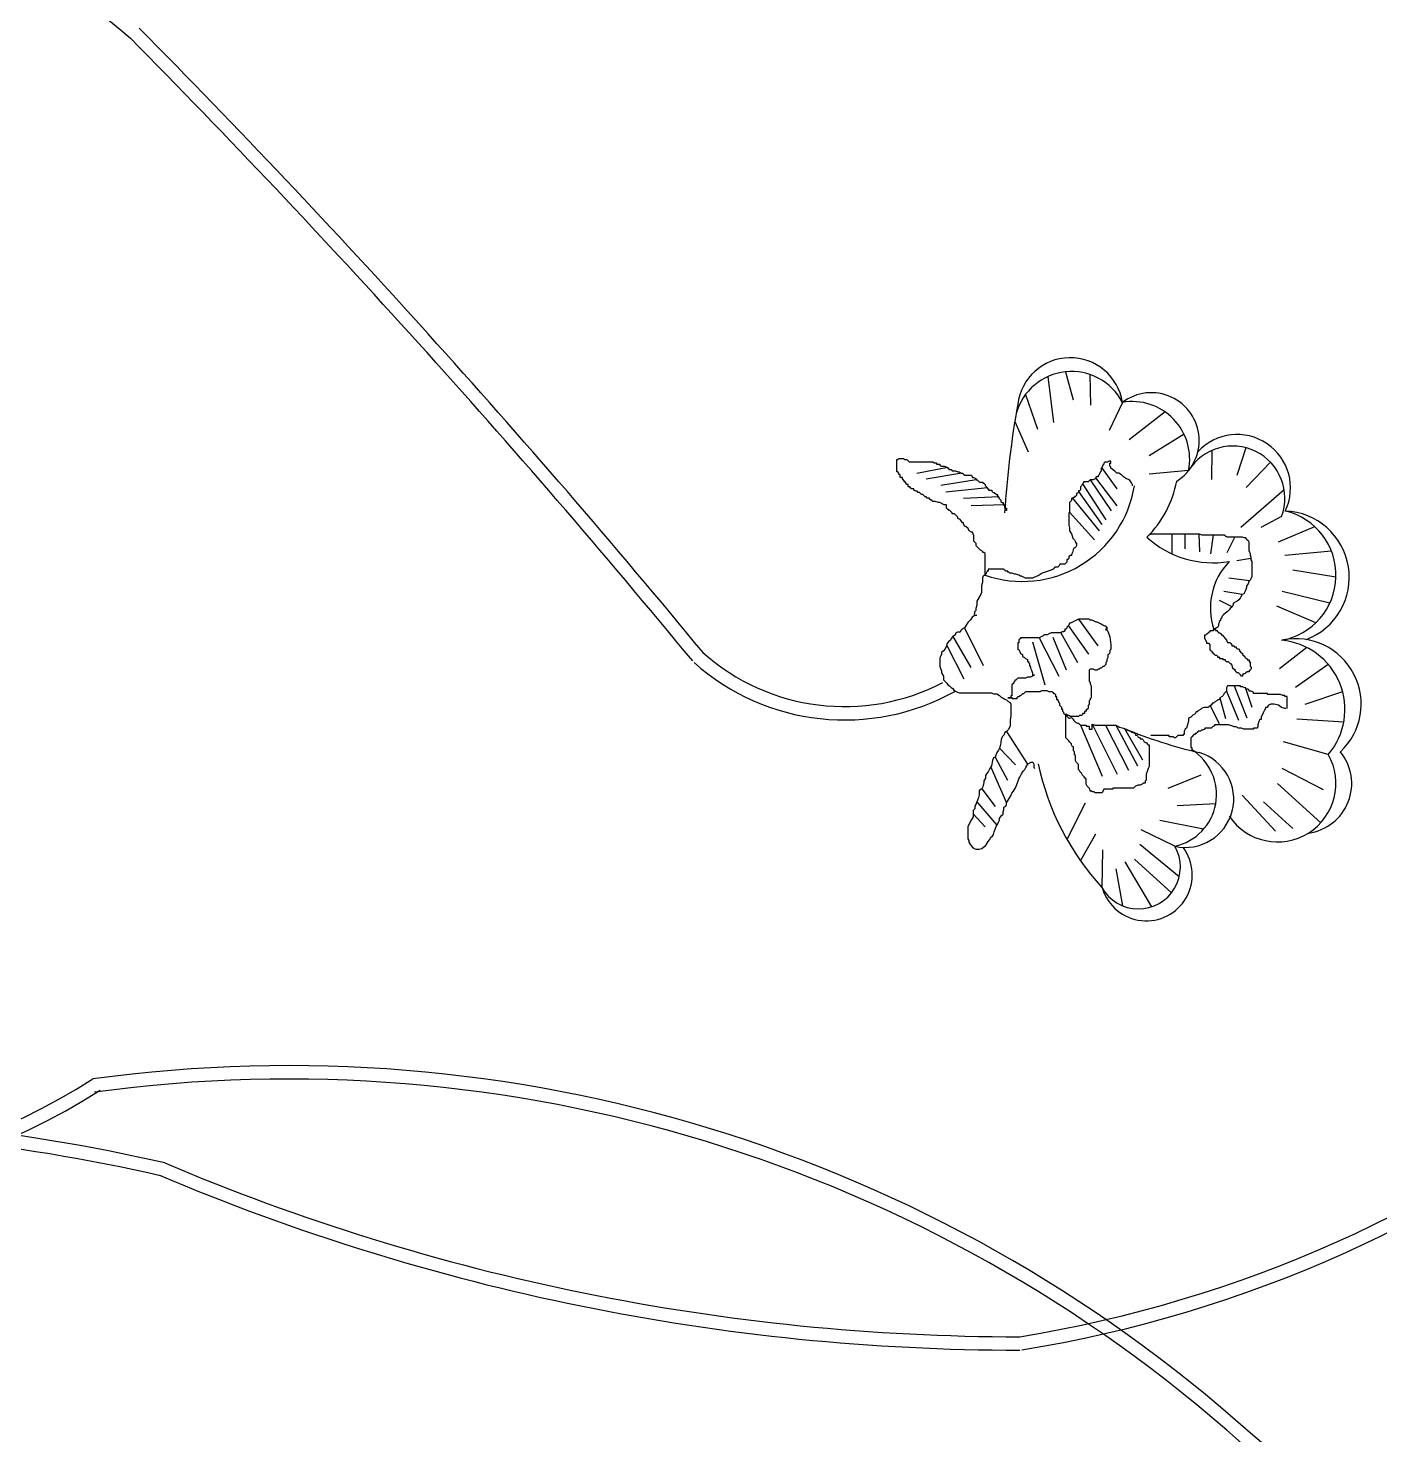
# Model space of a CAD drawing. Header units: millimetres. Extents: x 14385 to 129787, y 107826 to 186798.
# Drawn here: x 29847.3 to 30105.1, y 118146.6 to 118415 of the extents above; entities that cross this region are included whole.
import ezdxf

# ---------------------------------------------------------------- set-up
doc = ezdxf.new("R2010")
doc.units = ezdxf.units.MM
doc.header["$LTSCALE"] = 1000

msp = doc.modelspace()

# ---------------------------------------------------------------- linework, layer by layer
at = {"color": 251, "linetype": 'Continuous', "ltscale": 10}
for p, q in [((30041.76, 118348.5), (30042.8, 118339.76)), ((30045.12, 118349.4), (30046.6, 118344.07)), ((30049.73, 118348.9), (30049.9, 118343.06)), ((30037.48, 118345.08), (30039.75, 118338.49)), ((30055.99, 118343.57), (30053.45, 118338.23)), ((30035.45, 118339.93), (30037.98, 118334.17)), ((30064.13, 118341.75), (30057.26, 118336.45)), ((30067.74, 118337.48), (30061.07, 118333.41)), ((30073, 118334.39), (30072.99, 118328.84)), ((30079.52, 118334.92), (30077.81, 118329.6)), ((30084.21, 118332.17), (30079.59, 118327.31)), ((30022.65, 118331.17), (30016.79, 118330)), ((30025.35, 118330.09), (30018.52, 118328.92)), ((30050.87, 118329.17), (30054.88, 118323.85)), ((30051.99, 118331.13), (30054.88, 118327.09)), ((30068.59, 118330.56), (30061.07, 118329.85)), ((30028.05, 118328.79), (30021.32, 118327.74)), ((30030.22, 118327.28), (30022.29, 118326.44)), ((30047.6, 118326.55), (30052.07, 118320.28)), ((30048.35, 118328.04), (30052.83, 118321.15)), ((30049.84, 118328.79), (30053.8, 118322.88)), ((30086.84, 118326.91), (30078.57, 118319.69)), ((30032.38, 118325.55), (30025.64, 118325.25)), ((30033.46, 118324.03), (30027.15, 118323.85)), ((30046.48, 118325.33), (30051.53, 118319.1)), ((30045.91, 118322.61), (30050.67, 118317.37)), ((30086.33, 118321.78), (30082.38, 118319.69)), ((30065.45, 118314.68), (30065.45, 118318.48)), ((30067.95, 118315.64), (30067.95, 118318.48)), ((30070.58, 118318.48), (30070.65, 118315.06)), ((30073.26, 118318.34), (30072.78, 118314.68)), ((30092.64, 118319.86), (30085.68, 118316.9)), ((30077.39, 118317.92), (30075.88, 118314.87)), ((30080.49, 118313.79), (30077.81, 118313.32)), ((30095.84, 118315.17), (30086.94, 118314.36)), ((30096.7, 118310.23), (30088.47, 118311.57)), ((30078.84, 118306.9), (30075.3, 118307.51)), ((30080.21, 118309.52), (30076.26, 118310.03)), ((30095.52, 118305.28), (30086.44, 118307.51)), ((30076.91, 118304.56), (30074.52, 118305.77)), ((30092.87, 118301.55), (30085.42, 118304.71)), ((30047.6, 118302.21), (30051.31, 118297.17)), ((30025.84, 118300.57), (30029.4, 118293.38)), ((30044.23, 118299.59), (30047.43, 118293.94)), ((30045.63, 118300.99), (30049.48, 118295.55)), ((30022.49, 118297.22), (30025.73, 118290.86)), ((30023.66, 118298.9), (30027.08, 118292.99)), ((30038.8, 118297.93), (30041.17, 118289.72)), ((30040.12, 118298.65), (30043.87, 118291.34)), ((30042.68, 118298.79), (30045.27, 118292.53)), ((30091.13, 118296.83), (30085.93, 118292.78)), ((30095.23, 118293.61), (30088.97, 118289.22)), ((30077.26, 118289.51), (30079.69, 118283.41)), ((30079.53, 118288.89), (30080.66, 118285.44)), ((30074.58, 118287.24), (30075.63, 118283.31)), ((30075.82, 118288.48), (30078.14, 118282.93)), ((30097.98, 118288.37), (30090.75, 118285.92)), ((30072.72, 118285.69), (30074.41, 118282.31)), ((30033.88, 118280.79), (30037.9, 118274.59)), ((30047.97, 118281.99), (30052.09, 118272.28)), ((30050.22, 118282.18), (30054.99, 118272.67)), ((30052.74, 118281.99), (30057.12, 118273.44)), ((30054.71, 118281.99), (30058.86, 118274.22)), ((30056.39, 118281.34), (30059.82, 118275.38)), ((30098.18, 118282.56), (30089.23, 118283.13)), ((30095.25, 118276.41), (30086.69, 118278.81)), ((30031.7, 118275.93), (30034.04, 118271.51)), ((30032.54, 118277.6), (30035.59, 118274.41)), ((30030.86, 118274), (30033.88, 118267.21)), ((30094.3, 118269.67), (30086.44, 118273.73)), ((30029.19, 118269.89), (30031.72, 118266.47)), ((30070.96, 118272.46), (30064.62, 118269.92)), ((30093.83, 118263.41), (30085.56, 118270.89)), ((30028.18, 118267.38), (30032.03, 118262.94)), ((30078.83, 118268.65), (30085.17, 118261.8)), ((30082.89, 118267.38), (30088.47, 118262.3)), ((30027.51, 118265.11), (30029.79, 118262.6)), ((30048.89, 118267.13), (30045.39, 118260.23)), ((30073.77, 118267.03), (30066.39, 118266.62)), ((30065.98, 118258.9), (30059.54, 118262.05)), ((30071.46, 118262.16), (30063.1, 118263.83)), ((30048, 118256.1), (30050.92, 118261.29)), ((30066.81, 118253.07), (30059.29, 118259.26)), ((30052.19, 118258.24), (30052.06, 118251.04)), ((30065.36, 118250.05), (30058.27, 118256.46)), ((30054.73, 118254.6), (30056.02, 118247.53)), ((30061.56, 118247.35), (30056.5, 118255.96))]:
    msp.add_line(p, q, dxfattribs=at)
for points in [[(30027.62, 118303.26), (30027.84, 118303.26), (30027.84, 118303.7), (30028.05, 118303.91), (30028.05, 118304.34), (30028.27, 118304.99), (30028.27, 118305.64), (30028.92, 118306.72), (30029.13, 118307.37), (30029.13, 118308.67), (30029.35, 118309.32), (30029.35, 118310.19), (30029.57, 118310.62), (30029.78, 118310.62), (30029.78, 118314.73), (30029.57, 118314.94), (30029.35, 118314.94), (30029.35, 118315.16), (30028.92, 118315.38), (30028.05, 118316.24), (30028.05, 118316.68), (30027.62, 118317.11), (30027.62, 118318.19), (30027.41, 118318.84), (30027.19, 118318.84), (30026.76, 118319.06), (30026.54, 118319.49), (30026.11, 118319.92), (30025.89, 118319.92), (30025.68, 118320.35), (30025.68, 118320.57), (30025.46, 118320.57), (30025.24, 118321), (30025.03, 118321.22), (30024.6, 118321.43), (30024.6, 118321.65), (30023.95, 118322.3), (30023.51, 118322.3), (30023.51, 118322.52), (30023.08, 118322.95), (30022.87, 118322.95), (30022.87, 118323.17), (30022.65, 118323.17), (30022.43, 118323.38), (30022.43, 118324.03), (30022, 118324.03), (30021.14, 118324.46), (30020.92, 118324.46), (30020.27, 118324.68), (30019.84, 118324.68), (30019.62, 118324.9), (30019.41, 118324.9), (30019.19, 118325.11), (30019.19, 118325.33), (30018.76, 118325.33), (30018.54, 118325.55), (30018.33, 118325.55), (30017.89, 118325.98), (30017.68, 118325.98), (30017.25, 118326.41), (30017.03, 118326.41), (30016.81, 118326.63), (30016.6, 118326.63), (30016.17, 118326.84), (30016.17, 118327.06), (30015.73, 118327.06), (30015.52, 118327.28), (30015.52, 118327.49), (30015.09, 118327.49), (30015.09, 118327.92), (30014.87, 118327.92), (30014.65, 118328.14), (30014.65, 118328.36), (30014.44, 118328.36), (30014.44, 118328.57), (30014, 118329.01), (30014, 118329.22), (30013.57, 118329.22), (30013.57, 118329.66), (30013.36, 118329.87), (30013.36, 118330.09), (30013.14, 118330.3), (30012.92, 118330.3), (30012.92, 118332.68), (30013.14, 118332.68), (30013.36, 118332.9), (30014.22, 118332.9), (30014.44, 118332.68), (30014.87, 118332.68), (30015.3, 118332.25), (30019.84, 118332.25), (30020.06, 118332.04), (30020.49, 118332.04), (30020.49, 118331.82), (30021.14, 118331.82), (30021.14, 118331.6), (30021.35, 118331.39), (30022, 118331.39), (30022.65, 118331.17), (30022.65, 118330.95), (30022.87, 118330.95), (30022.87, 118330.74), (30023.3, 118330.74), (30023.51, 118330.52), (30024.16, 118330.52), (30024.6, 118330.3), (30024.81, 118330.3), (30025.24, 118330.09), (30025.46, 118330.09), (30025.68, 118329.87), (30025.89, 118329.66), (30027.19, 118329.66), (30027.41, 118329.22), (30027.62, 118329.22), (30028.05, 118329.01), (30028.05, 118328.79), (30028.27, 118328.79), (30028.7, 118328.36), (30029.35, 118328.36), (30029.35, 118328.14), (30029.57, 118328.14), (30029.78, 118327.92), (30029.78, 118327.71), (30030.22, 118327.28), (30030.22, 118327.06), (30030.43, 118327.06), (30030.43, 118326.84), (30031.08, 118326.84), (30031.08, 118326.63), (30031.3, 118326.41), (30031.51, 118326.41), (30031.94, 118325.98), (30032.16, 118325.98), (30032.16, 118325.55), (30032.38, 118325.55), (30032.38, 118325.33), (30032.81, 118324.9), (30032.81, 118324.68), (30033.03, 118324.46), (30033.24, 118324.46), (30033.24, 118324.03), (30033.46, 118324.03), (30033.46, 118323.6), (30033.67, 118323.38), (30033.89, 118323.38), (30033.89, 118322.95), (30033.46, 118322.95)], [(30057.88, 118327.67), (30057.88, 118327.86), (30057.7, 118328.23), (30057.32, 118328.79), (30056.76, 118328.98), (30056.2, 118329.35), (30055.83, 118329.73), (30055.27, 118330.1), (30054.89, 118330.1), (30054.52, 118330.48), (30053.77, 118331.04), (30053.77, 118331.22), (30053.58, 118331.41), (30053.58, 118331.97), (30053.77, 118331.97), (30053.77, 118332.35), (30053.4, 118332.35), (30053.21, 118332.16), (30052.65, 118332.16), (30052.46, 118331.97), (30052.46, 118331.79), (30052.27, 118331.6), (30052.09, 118331.22), (30051.9, 118331.04), (30051.9, 118330.48), (30051.71, 118330.29), (30051.53, 118329.73), (30051.34, 118329.54), (30051.34, 118329.35), (30050.96, 118329.35), (30050.78, 118328.98), (30050.4, 118328.79), (30049.84, 118328.79), (30049.66, 118328.6), (30049.47, 118328.42), (30048.53, 118328.42), (30048.53, 118328.23), (30048.35, 118328.04), (30048.16, 118327.67), (30047.97, 118327.48), (30047.97, 118326.92), (30047.79, 118326.73), (30047.6, 118326.73), (30047.6, 118326.55), (30047.41, 118326.17), (30047.22, 118326.17), (30047.22, 118325.8), (30047.04, 118325.61), (30046.85, 118325.61), (30046.85, 118325.42), (30046.66, 118325.42), (30046.29, 118325.23), (30046.29, 118324.86), (30046.1, 118324.67), (30045.91, 118324.49), (30045.91, 118322.61), (30045.73, 118322.43), (30045.73, 118320.18), (30045.91, 118319.62), (30045.91, 118319.06), (30046.29, 118318.5), (30046.48, 118317.93), (30046.48, 118317.75), (30046.85, 118317.37), (30047.04, 118317), (30047.04, 118316.81), (30047.22, 118316.81), (30047.22, 118316.25), (30047.04, 118315.88), (30046.66, 118315.69), (30046.48, 118314.94), (30046.29, 118314.56), (30046.29, 118314.38), (30046.1, 118314.38), (30045.73, 118314.19), (30045.73, 118313.82), (30045.54, 118313.63), (30045.35, 118313.63), (30045.35, 118313.07), (30045.17, 118312.88), (30044.98, 118312.69), (30044.04, 118312.69), (30043.86, 118312.32), (30043.67, 118312.13), (30043.11, 118312.13), (30042.74, 118311.76), (30042.36, 118311.57), (30041.24, 118311.2), (30040.68, 118311.01), (30040.12, 118310.63), (30039.74, 118310.45), (30039.18, 118310.26), (30038.81, 118310.07), (30037.5, 118310.07), (30037.12, 118310.26), (30036.75, 118310.45), (30036.56, 118310.45), (30036.19, 118310.63), (30035.63, 118310.82), (30035.44, 118310.82), (30034.88, 118311.01), (30034.51, 118311.01), (30034.32, 118311.2), (30034.13, 118311.2), (30034.13, 118311.38), (30033.76, 118311.38), (30033.57, 118311.57), (30033.2, 118311.76), (30030.39, 118311.76), (30030.39, 118311.38), (30030.2, 118311.38), (30029.78, 118310.62)], [(30061.08, 118318.34), (30061.5, 118318.48), (30070.58, 118318.48), (30071.13, 118318.34), (30075.4, 118318.34), (30075.67, 118318.06), (30075.95, 118317.92), (30078.84, 118317.92), (30079.11, 118317.79), (30079.39, 118317.79), (30079.66, 118317.51), (30079.94, 118317.24), (30080.08, 118316.96), (30080.08, 118315.31), (30080.21, 118315.03), (30080.35, 118314.76), (30080.35, 118314.48), (30080.49, 118314.07), (30080.49, 118313.52), (30080.63, 118313.24), (30080.63, 118310.35), (30080.49, 118309.93), (30080.35, 118309.66), (30080.08, 118309.38), (30079.94, 118308.97), (30079.66, 118308.56), (30079.66, 118308.28), (30079.53, 118307.87), (30079.39, 118307.59), (30079.25, 118307.32), (30079.11, 118307.04), (30078.84, 118306.9), (30078.56, 118306.49), (30078.42, 118306.22), (30078.15, 118305.94), (30077.87, 118305.66), (30077.6, 118305.53), (30077.19, 118305.25), (30077.05, 118304.84), (30076.91, 118304.56), (30076.5, 118304.29), (30076.36, 118304.01), (30075.95, 118303.6), (30075.67, 118303.46), (30075.26, 118303.05), (30074.98, 118302.77), (30074.85, 118302.5), (30074.71, 118302.22), (30074.71, 118301.95), (30074.43, 118301.81), (30074.43, 118301.53), (30074.3, 118301.26), (30074.3, 118300.98), (30074.16, 118300.71), (30073.44, 118300.26)], [(30028.18, 118302.92), (30027.85, 118302.92), (30027.34, 118302.58), (30027.01, 118302.08), (30026.51, 118301.58), (30026.17, 118301.08), (30025.84, 118300.57), (30025.5, 118300.4), (30025.17, 118300.07), (30025, 118299.73), (30024.5, 118299.73), (30024.16, 118299.57), (30024.16, 118299.23), (30023.66, 118298.9), (30023.32, 118298.56), (30023.16, 118298.23), (30022.82, 118297.89), (30022.49, 118297.55), (30022.49, 118297.22), (30022.32, 118296.88), (30022.15, 118296.55), (30021.82, 118296.21), (30021.48, 118295.88), (30021.48, 118295.54), (30021.31, 118295.21), (30021.15, 118294.87), (30021.15, 118293.2), (30021.31, 118292.69), (30021.48, 118292.36), (30021.48, 118292.02), (30021.65, 118291.69), (30021.82, 118291.35), (30021.82, 118290.68), (30022.15, 118290.35), (30022.49, 118290.01), (30022.65, 118289.68), (30022.99, 118289.51), (30023.32, 118289.17), (30023.66, 118289), (30023.83, 118288.67), (30024.16, 118288.5), (30024.5, 118288.33), (30024.83, 118288.17), (30031.03, 118288.17), (30031.36, 118288), (30032.03, 118288), (30032.54, 118287.66), (30032.87, 118287.33), (30033.21, 118287.16), (30033.54, 118286.99), (30033.88, 118286.83), (30034.21, 118286.49), (30034.55, 118286.32), (30034.71, 118285.99), (30034.71, 118283.81), (30034.55, 118282.97), (30034.55, 118281.8), (30034.21, 118281.13), (30033.88, 118280.79), (30033.54, 118280.62), (30033.37, 118280.12), (30033.04, 118279.78), (30032.87, 118279.28), (30032.7, 118278.28), (30032.54, 118277.6), (30032.37, 118277.27), (30032.03, 118276.77), (30031.7, 118275.93), (30031.36, 118275.76), (30031.2, 118275.26), (30031.03, 118274.25), (30030.69, 118273.75), (30030.36, 118273.08), (30030.02, 118272.74), (30029.86, 118272.41), (30029.86, 118271.9), (30029.52, 118271.4), (30029.52, 118271.07), (30029.35, 118270.23), (30029.19, 118269.89), (30028.68, 118269.56), (30028.68, 118268.72), (30028.52, 118268.22), (30028.35, 118267.71), (30028.18, 118267.38), (30028.01, 118266.88), (30027.85, 118266.54), (30027.85, 118266.04), (30027.51, 118265.7), (30027.51, 118264.53), (30027.34, 118264.19), (30027.01, 118263.69), (30026.84, 118263.35), (30026.51, 118262.68), (30026.51, 118260.34), (30026.67, 118260), (30026.67, 118259.67), (30027.01, 118259.16), (30027.34, 118258.83), (30027.68, 118258.49), (30028.01, 118258.33), (30028.68, 118258.33), (30029.19, 118258.49), (30029.52, 118258.83), (30029.86, 118259), (30030.19, 118259.5), (30030.36, 118259.83), (30030.69, 118260.17), (30030.86, 118260.67), (30031.2, 118260.84), (30031.36, 118261.18), (30031.53, 118261.68), (30031.7, 118262.18), (30031.87, 118262.68), (30032.2, 118263.19), (30032.37, 118263.52), (30032.54, 118263.86), (30032.54, 118264.19), (30032.87, 118264.7), (30033.21, 118265.03), (30033.21, 118265.53), (30033.37, 118265.87), (30033.37, 118266.37), (30033.71, 118266.54), (30033.88, 118266.88), (30033.88, 118267.21), (30034.21, 118267.71), (30034.38, 118268.05), (30034.71, 118268.55), (30034.88, 118269.05), (30035.22, 118269.39), (30035.38, 118269.73), (30035.55, 118270.06), (30035.72, 118270.4), (30035.89, 118270.9), (30036.05, 118271.23), (30036.22, 118271.74), (30036.39, 118272.07), (30036.72, 118272.74), (30037.06, 118273.25), (30037.39, 118273.58), (30037.56, 118273.92), (30037.73, 118274.25), (30037.9, 118274.59), (30038.57, 118274.92), (30038.9, 118274.92), (30039.07, 118274.59), (30039.07, 118273.92), (30039.24, 118273.75)], [(30053.02, 118300.71), (30052.83, 118300.9), (30052.65, 118300.9), (30052.27, 118301.09), (30051.9, 118301.27), (30051.53, 118301.46), (30051.15, 118301.65), (30050.96, 118301.65), (30050.59, 118301.84), (30050.22, 118302.02), (30049.84, 118302.02), (30049.66, 118302.21), (30047.6, 118302.21), (30047.22, 118302.02), (30046.85, 118301.84), (30046.48, 118301.65), (30046.1, 118301.46), (30045.91, 118301.46), (30045.73, 118301.09), (30045.54, 118300.9), (30045.35, 118300.71), (30045.35, 118300.53), (30045.17, 118300.34), (30044.98, 118300.34), (30044.98, 118299.96), (30044.79, 118299.96), (30044.79, 118299.78), (30044.42, 118299.78), (30044.23, 118299.59), (30042.36, 118299.59), (30041.99, 118299.4), (30041.61, 118299.22), (30041.05, 118299.22), (30040.87, 118299.03), (30040.49, 118298.84), (30040.12, 118298.65), (30036.56, 118298.65), (30036.56, 118298.47), (30036.38, 118298.47), (30036.19, 118298.28), (30036.19, 118297.72), (30036, 118297.72), (30036, 118296.41), (30036.19, 118296.41), (30036.38, 118296.03), (30036.56, 118295.66), (30036.94, 118295.47), (30036.94, 118295.1), (30037.31, 118294.91), (30037.5, 118294.72), (30037.87, 118294.54), (30037.87, 118294.16), (30038.06, 118294.16), (30038.06, 118293.97), (30038.25, 118293.79), (30038.25, 118293.41), (30038.43, 118293.04), (30038.43, 118292.85), (30038.62, 118292.48), (30038.81, 118291.91), (30038.81, 118291.73), (30038.99, 118291.54), (30039.18, 118291.54), (30038.81, 118291.54), (30038.81, 118291.35), (30038.43, 118291.17), (30037.87, 118291.17), (30037.5, 118290.98), (30036, 118290.98), (30035.82, 118290.79), (30035.63, 118290.6), (30035.44, 118290.6), (30035.44, 118290.42), (30035.25, 118290.23), (30035.25, 118290.04), (30034.88, 118289.67), (30034.88, 118287.61), (30034.69, 118287.61), (30034.69, 118287.23), (30034.13, 118287.23), (30035.07, 118287.23)], [(30053.02, 118300.71), (30052.83, 118300.15), (30053.02, 118300.71), (30053.02, 118300.15), (30053.21, 118299.96), (30053.58, 118298.84), (30053.77, 118297.34), (30053.77, 118296.41), (30053.58, 118296.22), (30053.58, 118295.85), (30053.4, 118295.47), (30053.21, 118295.47), (30053.21, 118294.91), (30053.02, 118294.54), (30053.02, 118294.16), (30052.83, 118293.97), (30052.83, 118293.6), (30052.65, 118293.41), (30052.46, 118293.22), (30052.27, 118293.22), (30052.09, 118293.04), (30051.9, 118292.85), (30051.71, 118292.85), (30051.53, 118292.66), (30051.34, 118292.66), (30051.15, 118292.48), (30050.78, 118292.48), (30050.4, 118292.66), (30049.84, 118292.66), (30049.66, 118292.48), (30049.66, 118290.42), (30049.84, 118290.23), (30049.84, 118289.86), (30050.03, 118289.48), (30050.03, 118287.23), (30049.84, 118287.05), (30049.84, 118286.86), (30049.66, 118286.67), (30049.66, 118285.92), (30049.47, 118285.74), (30049.47, 118285.18), (30049.28, 118284.99), (30049.09, 118284.99), (30049.09, 118284.8), (30048.91, 118284.61), (30048.72, 118284.61), (30048.72, 118284.24), (30048.35, 118284.24), (30048.35, 118284.05), (30048.16, 118283.87), (30047.79, 118283.87), (30047.6, 118283.68), (30046.1, 118283.68), (30045.73, 118283.87), (30045.54, 118283.87), (30045.35, 118284.05), (30044.98, 118284.05), (30044.79, 118284.24), (30044.79, 118284.43), (30044.61, 118284.61), (30044.61, 118284.99), (30044.42, 118284.99), (30044.42, 118285.36), (30044.23, 118285.55), (30044.04, 118285.74), (30044.04, 118286.11), (30043.86, 118286.3), (30043.86, 118286.49), (30043.67, 118286.86), (30043.48, 118286.86), (30043.48, 118287.42), (30043.3, 118287.42), (30043.3, 118287.8), (30043.11, 118287.98), (30042.92, 118287.98), (30042.92, 118288.17), (30042.74, 118288.17), (30042.55, 118288.36), (30041.99, 118288.36), (30041.61, 118288.55), (30040.49, 118288.55), (30040.3, 118288.36), (30037.5, 118288.36), (30037.31, 118288.17), (30037.12, 118287.98), (30036.94, 118287.98), (30036.56, 118287.61), (30036.38, 118287.61), (30036.19, 118287.42), (30036, 118287.42), (30035.82, 118287.23), (30035.82, 118287.05), (30035.07, 118287.05), (30034.88, 118287.23), (30034.69, 118287.23)], [(30074.99, 118299.22), (30075.82, 118298.19), (30076.02, 118297.78), (30076.44, 118297.78), (30076.64, 118297.57), (30076.85, 118297.36), (30076.85, 118297.16), (30077.26, 118297.16), (30077.26, 118296.95), (30077.67, 118296.95), (30077.67, 118296.74), (30077.88, 118296.54), (30078.09, 118296.54), (30078.29, 118296.33), (30078.29, 118296.12), (30078.5, 118296.12), (30078.5, 118295.92), (30078.71, 118295.71), (30078.91, 118295.71), (30078.91, 118295.51), (30079.33, 118295.09), (30079.33, 118294.89), (30079.74, 118294.68), (30079.74, 118294.47), (30080.15, 118294.47), (30080.15, 118294.06), (30080.36, 118294.06), (30080.36, 118293.23), (30080.56, 118293.03), (30080.56, 118292.82), (30080.36, 118292.41), (30080.15, 118292.41), (30080.15, 118292.2), (30079.74, 118292.2), (30079.53, 118291.99), (30079.33, 118291.79), (30079.12, 118291.79), (30078.91, 118291.58), (30078.91, 118291.37), (30078.71, 118291.37), (30078.5, 118291.58), (30078.29, 118291.79), (30078.09, 118291.99), (30077.88, 118291.99), (30077.67, 118292.2), (30077.47, 118292.41), (30077.47, 118292.61), (30077.26, 118292.61), (30077.05, 118292.82), (30076.85, 118293.65), (30076.64, 118293.65), (30076.44, 118293.85), (30076.23, 118294.06), (30075.82, 118294.06), (30075.61, 118294.27), (30075.61, 118294.47), (30075.2, 118294.47), (30075.2, 118294.68), (30074.58, 118294.68), (30074.58, 118294.89), (30074.16, 118294.89), (30074.16, 118295.09), (30073.96, 118295.3), (30073.75, 118295.3), (30073.55, 118295.51), (30073.34, 118295.71), (30073.13, 118295.71), (30073.13, 118295.92), (30072.72, 118296.33), (30072.72, 118297.36), (30072.51, 118297.57), (30072.1, 118297.57), (30072.1, 118297.78), (30071.69, 118298.6), (30071.69, 118299.22), (30071.89, 118299.22), (30072.1, 118299.43), (30072.31, 118299.64), (30072.51, 118299.84), (30072.72, 118299.84), (30072.72, 118300.05), (30073.34, 118300.05), (30073.34, 118300.26), (30073.75, 118300.26), (30073.75, 118300.05), (30073.96, 118300.05), (30074.16, 118299.84), (30074.37, 118299.64), (30074.58, 118299.64), (30074.78, 118299.43), (30074.78, 118299.22), (30074.99, 118299.22)], [(30087.38, 118285.18), (30087.38, 118287.45), (30086.96, 118287.45), (30086.96, 118287.65), (30086.55, 118287.65), (30086.14, 118287.86), (30083.66, 118287.86), (30083.66, 118288.07), (30080.98, 118288.07), (30080.98, 118288.27), (30080.56, 118288.48), (30080.15, 118288.48), (30080.15, 118288.69), (30079.94, 118288.89), (30079.53, 118288.89), (30079.53, 118289.1), (30079.33, 118289.1), (30078.91, 118289.31), (30078.5, 118289.31), (30078.5, 118289.51), (30076.02, 118289.51), (30075.82, 118289.1), (30075.82, 118288.48), (30075.4, 118288.07), (30075.2, 118287.65), (30074.99, 118287.45), (30074.58, 118287.24), (30074.58, 118287.03), (30074.37, 118286.83), (30074.16, 118286.83), (30073.96, 118286.62), (30073.55, 118286.42), (30073.34, 118286.21), (30073.13, 118286.21), (30072.93, 118285.8), (30072.51, 118285.59), (30072.31, 118285.38), (30071.48, 118285.38), (30071.07, 118285.18), (30070.86, 118284.97), (30070.45, 118284.76), (30070.24, 118284.56), (30070.04, 118284.56), (30069.83, 118284.14), (30069.42, 118283.94), (30069, 118283.52), (30068.59, 118283.32), (30068.59, 118282.9), (30068.39, 118282.08), (30068.18, 118281.46), (30067.97, 118281.25), (30067.77, 118280.84), (30067.77, 118280.22), (30067.56, 118280.22), (30067.56, 118280.01), (30066.53, 118280.01), (30066.11, 118279.6), (30065.91, 118279.6), (30065.7, 118279.8), (30064.88, 118279.8), (30064.88, 118280.01), (30061.37, 118280.01)], [(30087.17, 118285.18), (30086.96, 118285.18), (30086.34, 118285.38), (30085.72, 118285.8), (30084.9, 118286), (30084.28, 118286), (30083.87, 118285.8), (30083.66, 118285.59), (30083.66, 118285.38), (30083.25, 118285.38), (30083.25, 118285.18), (30083.04, 118284.76), (30082.83, 118284.35), (30082.42, 118283.52), (30082.42, 118283.11), (30082.21, 118283.11), (30082.01, 118282.7), (30081.8, 118282.08), (30081.8, 118281.66), (30081.6, 118281.46), (30080.98, 118281.46), (30080.98, 118281.25), (30079.12, 118281.25), (30078.71, 118281.46), (30078.09, 118281.46), (30077.67, 118281.66), (30077.26, 118281.66), (30076.85, 118281.87), (30076.23, 118282.08), (30073.55, 118282.08), (30073.55, 118281.87), (30073.13, 118281.66), (30072.93, 118281.46), (30071.69, 118281.46), (30071.69, 118281.25), (30071.28, 118281.04), (30071.07, 118281.04), (30070.86, 118280.84), (30070.45, 118280.84), (30070.24, 118280.63), (30070.04, 118280.42), (30069.83, 118280.42), (30069.83, 118280.22), (30069.62, 118280.22), (30069.21, 118279.8), (30069, 118279.6), (30069, 118277.74), (30069.21, 118277.74), (30069.21, 118277.32), (30069.42, 118277.32)], [(30050.22, 118281.43), (30050.22, 118282.18), (30050.78, 118281.99), (30054.71, 118281.99), (30055.08, 118281.81), (30055.45, 118281.62), (30056.2, 118281.43), (30056.58, 118281.24), (30056.95, 118281.06), (30057.51, 118280.87), (30057.7, 118280.68), (30057.88, 118280.68), (30058.26, 118280.5), (30058.45, 118280.31), (30058.45, 118280.12), (30058.82, 118280.12), (30059.01, 118279.75), (30059.38, 118279.56), (30059.38, 118279.37), (30059.75, 118279.37), (30059.94, 118279.19), (30060.13, 118278.81), (30060.5, 118278.62), (30060.69, 118278.62), (30060.69, 118278.44), (30060.88, 118278.25), (30061.06, 118278.25), (30061.06, 118274.13), (30060.88, 118273.76), (30060.69, 118273.2), (30060.5, 118272.63), (30060.5, 118271.51), (30060.32, 118271.32), (30060.32, 118270.95), (30059.94, 118270.95), (30059.75, 118270.76), (30059.38, 118270.57), (30059.01, 118270.57), (30058.45, 118270.39), (30058.26, 118270.2), (30058.07, 118270.01), (30054.14, 118270.01), (30054.14, 118269.83), (30052.46, 118269.83), (30052.09, 118269.08), (30050.78, 118269.08), (30050.59, 118269.26), (30050.22, 118269.26), (30050.22, 118269.45), (30049.84, 118269.45), (30049.84, 118269.64), (30049.66, 118270.01), (30049.47, 118270.2), (30049.28, 118270.39), (30049.09, 118270.76), (30049.09, 118271.7), (30048.91, 118271.88), (30048.72, 118271.88), (30048.72, 118272.07), (30048.35, 118272.45), (30048.16, 118272.82), (30047.97, 118273.01), (30047.79, 118273.38), (30047.6, 118273.57), (30047.6, 118274.51), (30047.41, 118274.69), (30047.22, 118274.88), (30047.04, 118275.25), (30047.04, 118276.19), (30046.85, 118276.38), (30046.85, 118276.94), (30046.66, 118277.13), (30046.66, 118277.88), (30046.48, 118277.88), (30046.29, 118278.25), (30046.29, 118278.44), (30046.1, 118278.62), (30045.91, 118278.81), (30045.73, 118279), (30045.54, 118279.19), (30045.35, 118279.37), (30045.17, 118279.56), (30045.17, 118283.89), (30045.35, 118283.89), (30045.35, 118283.7), (30045.73, 118283.33), (30045.91, 118283.33), (30046.29, 118283.49), (30046.29, 118283.49), (30046.29, 118283.49), (30046.48, 118283.3), (30046.66, 118283.12), (30046.66, 118282.93), (30046.85, 118282.74), (30047.04, 118282.55), (30047.41, 118282.37), (30047.6, 118282.37), (30047.79, 118282.18), (30047.97, 118281.99), (30049.09, 118281.99), (30049.09, 118281.81), (30049.66, 118281.81), (30049.66, 118281.24), (30050.22, 118281.24), (30050.22, 118281.43)]]:
    msp.add_lwpolyline(points, dxfattribs=at)
for centre, radius, start, end in [((29697.15, 118210.09), 264.48, 50.1013, 87.1232), ((28608.64, 117169.2), 1771.72, 39.48816, 44.67901), ((28608.64, 117169.2), 1769.17, 39.48816, 44.67901), ((30046.02, 118342), 10.09, 8.934, 173.1138), ((30046.26, 118338.49), 10.97, 27.5805, 164.3645), ((30061.5, 118336.3), 9.12, 302.0348, 127.1662), ((30222.54, 118310.21), 189.44, 169.9666, 176.2821), ((30057.84, 118332.76), 10.97, 348.3829, 99.7558), ((30077.86, 118327.26), 10.18, 334.3496, 137.3728), ((30077.02, 118325.3), 9.94, 339.2806, 148.0719), ((30036.88, 118331.07), 21.65, 250.8542, 350.9686), ((30046.23, 118332.4), 20.47, 314.6898, 349.2073), ((30084.11, 118310.6), 12.6, 280.14, 76.5423), ((30086.56, 118310.19), 12.67, 290.5943, 87.8243), ((30073.34, 118331.98), 19.01, 228.0136, 279.0391), ((29997.06, 118406.91), 244.73, 279.2496, 338.0341), ((29997.06, 118406.91), 247.28, 279.2496, 338.0341), ((30085.52, 118304.35), 12.76, 136.0783, 198.7168), ((30085.16, 118285), 13.25, 319.5771, 84.9586), ((30089.05, 118286.04), 12.46, 312.988, 101.3732), ((30003, 118326.12), 40.57, 228.2295, 297.5084), ((30003, 118326.12), 43.12, 228.2295, 299.3165), ((30091.19, 118365.2), 90.79, 247.4628, 256.907), ((30063.81, 118268.78), 10.11, 282.3915, 57.7139), ((30067.98, 118267.92), 9.23, 257.4895, 73.3868), ((30085.56, 118270.89), 11.15, 214.1976, 29.6641), ((30090.18, 118270.87), 9.53, 277.6839, 39.4689), ((30089.41, 118285.18), 50.6, 192.0427, 222.4269), ((30059.04, 118254.94), 7.99, 209.1419, 29.7558), ((30060.54, 118253.44), 8.76, 197.2038, 36.8229), ((29896.86, 117941.76), 275.31, 48.1931, 97.7819), ((29793.04, 118318.5), 123.44, 247.2882, 302.6218), ((29896.86, 117941.76), 272.75, 48.1931, 97.7819), ((29793.04, 118318.5), 126, 247.2882, 302.6218), ((29791.93, 117841.5), 366.17, 77.1582, 104.5445), ((29791.93, 117841.5), 363.61, 77.1582, 104.5445), ((30036.4, 118583.18), 417.82, 247.0253, 269.9994), ((30036.4, 118583.18), 420.37, 247.0253, 269.9994), ((29439.18, 117375.1), 1003.47, 38.03557, 50.28274)]:
    msp.add_arc(centre, radius, start, end, dxfattribs=at)

doc.saveas('drawing.dxf')
